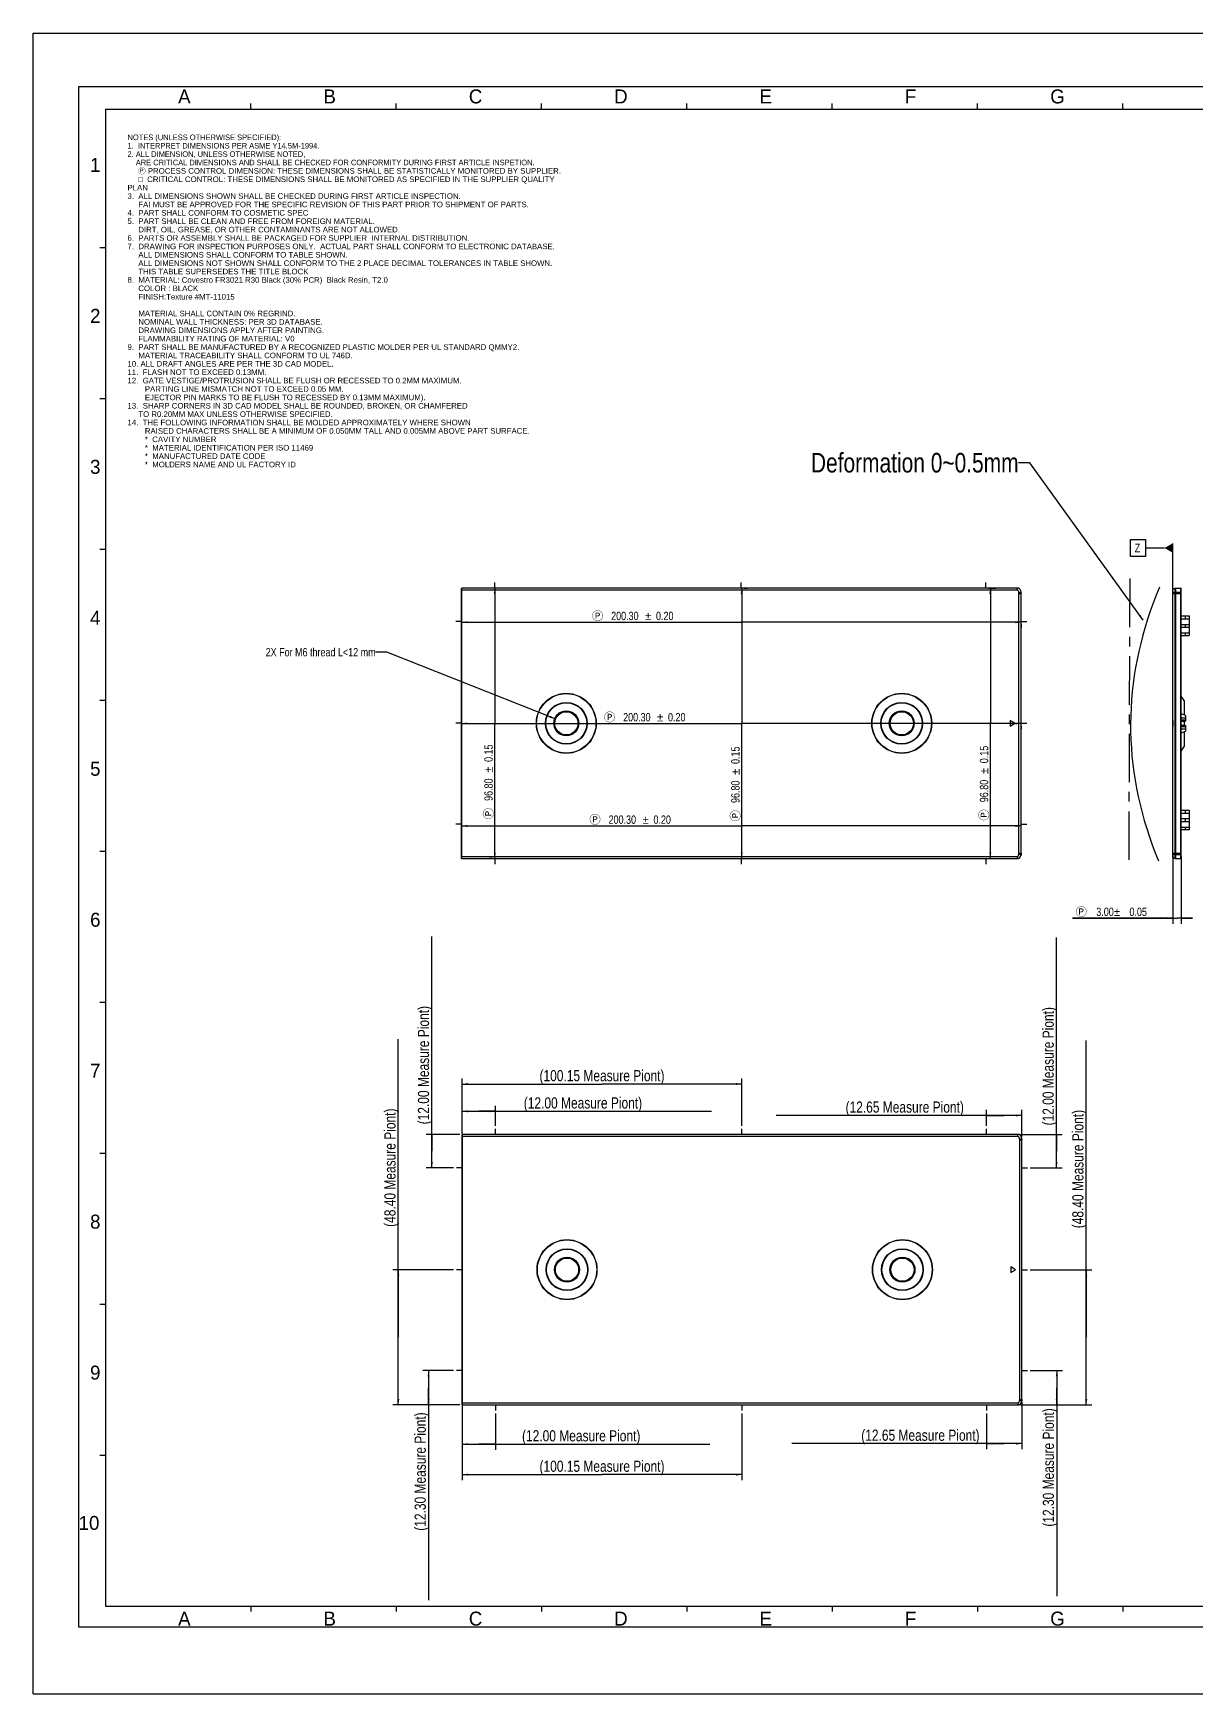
# Model space of a CAD drawing. Header units: millimetres. Extents: x 0 to 841, y 0 to 594.
# Drawn here: x 0 to 416, y 0 to 594 of the extents above; entities that cross this region are included whole.
import ezdxf
from ezdxf.enums import TextEntityAlignment as Align

# ---------------------------------------------------------------- set-up
doc = ezdxf.new("R2010")
doc.units = ezdxf.units.MM
doc.header["$LTSCALE"] = 46.255
doc.linetypes.add('CENTER', pattern=[0.6, 0.375, -0.075, 0.075, -0.075])
doc.layers.get('0').update_dxf_attribs({"linetype": 'CONTINUOUS'})
for name, color, linetype in [('01___PRT_ALL_DTM_PLN', 7, 'CONTINUOUS'), ('03___PRT_ALL_CURVES', 7, 'CONTINUOUS'), ('06___PRT_ALL_SURFS', 7, 'CONTINUOUS'), ('DETAIL', 7, 'CONTINUOUS'), ('FEATURE', 7, 'CONTINUOUS')]:
    doc.layers.add(name, color=color, linetype=linetype)
doc.styles.get("Standard").update_dxf_attribs({"font": 'txt', "width": 0.8})
doc.styles.add('TEXTSTYLE_10', font='ar_wgl__.ttf')
doc.styles.add('TEXTSTYLE_2', font='txt')
doc.styles.add('TEXTSTYLE_3', font='symbol_asme.ttf')
doc.dimstyles.new('DIMSTYLE_1', dxfattribs={"dimtxt": 4, "dimasz": 2.1, "dimexe": 2, "dimexo": 1, "dimgap": 1, "dimtad": 1, "dimzin": 0, "dimdsep": 46, "dimtxsty": 'STANDARD', "dimblk": '_FILLED', "dimblk1": '_FILLED', "dimblk2": '_FILLED', "dimcen": 0.09, "dimazin": 0, "dimtp": 0.01, "dimtm": 0.01, "dimtfac": 1, "dimtofl": 0, "dimtmove": 0, "dimatfit": 3, "dimldrblk": '_FILLED', "dimfxl": 1, "dimtolj": 1, "dimtzin": 0, "dimarcsym": 0})
doc.dimstyles.new('DIMSTYLE_2', dxfattribs={"dimtxt": 3, "dimasz": 2.1, "dimexe": 2, "dimexo": 1, "dimgap": 0.75, "dimtad": 1, "dimzin": 0, "dimdsep": 46, "dimtxsty": 'STANDARD', "dimblk": '_FILLED', "dimblk1": '_FILLED', "dimblk2": '_FILLED', "dimcen": 0.09, "dimazin": 0, "dimtol": 1, "dimtp": 0.15, "dimtm": 0.15, "dimtfac": 1, "dimtofl": 0, "dimtmove": 0, "dimatfit": 3, "dimldrblk": '_FILLED', "dimfxl": 1, "dimtolj": 1, "dimtzin": 0, "dimarcsym": 0})
doc.dimstyles.new('DIMSTYLE_3', dxfattribs={"dimtxt": 3, "dimasz": 2.1, "dimexe": 2, "dimexo": 1, "dimgap": 0.75, "dimtad": 1, "dimzin": 0, "dimdsep": 46, "dimtxsty": 'STANDARD', "dimblk": '_FILLED', "dimblk1": '_FILLED', "dimblk2": '_FILLED', "dimcen": 0.09, "dimazin": 0, "dimtol": 1, "dimtp": 0.2, "dimtm": 0.2, "dimtfac": 1, "dimtofl": 0, "dimtmove": 0, "dimatfit": 3, "dimldrblk": '_FILLED', "dimfxl": 1, "dimtolj": 1, "dimtzin": 0, "dimarcsym": 0})
doc.dimstyles.new('DIMSTYLE_5', dxfattribs={"dimtxt": 3, "dimasz": 2.1, "dimexe": 2, "dimexo": 1, "dimgap": 0.75, "dimtad": 1, "dimzin": 0, "dimdsep": 46, "dimtxsty": 'STANDARD', "dimblk": '_FILLED', "dimblk1": '_FILLED', "dimblk2": '_FILLED', "dimcen": 0.09, "dimazin": 0, "dimtol": 1, "dimtp": 0.05, "dimtm": 0.05, "dimtfac": 1, "dimtofl": 0, "dimtmove": 0, "dimatfit": 3, "dimldrblk": '_FILLED', "dimfxl": 1, "dimtolj": 1, "dimtzin": 0, "dimarcsym": 0})
doc.dimstyles.get("Standard").update_dxf_attribs({"dimtxt": 3, "dimasz": 2.1, "dimexe": 2, "dimexo": 1, "dimtad": 1, "dimzin": 0, "dimdsep": 46, "dimtxsty": 'STANDARD', "dimblk": '_FILLED', "dimblk1": '_FILLED', "dimblk2": '_FILLED', "dimcen": 0.09, "dimazin": 0, "dimtol": 1, "dimtp": 0.01, "dimtm": 0.01, "dimtfac": 1, "dimtofl": 0, "dimtmove": 0, "dimatfit": 3, "dimldrblk": '_FILLED', "dimfxl": 1, "dimtolj": 1, "dimtzin": 0, "dimarcsym": 0})

# ---------------------------------------------------------------- blocks, each defined once
blk = doc.blocks.new('_FILLED')
at = {"color": 0, "linetype": 'BYBLOCK'}
blk.add_solid([(0, 0), (-1, 0.17), (-1, -0.17)], dxfattribs=at)
blk = doc.blocks.new('*D0')
at = {"color": 7, "linetype": 'CONTINUOUS'}
for p, q in [((153.42, 200.31), (153.42, 210.36)), ((153.42, 208.36), (159.42, 208.36)), ((165.42, 208.36), (159.42, 208.36)), ((159.42, 208.36), (242.71, 208.36)), ((165.42, 203.11), (165.42, 210.36))]:
    blk.add_line(p, q, dxfattribs=at)
at = {"color": 7, "linetype": 'CONTINUOUS', "xscale": 2.1, "yscale": 2.1, "zscale": 2.1, "rotation": 180}
blk.add_blockref('_FILLED', (153.42, 208.36), dxfattribs=at)
at = {"color": 7, "linetype": 'CONTINUOUS', "xscale": 2.1, "yscale": 2.1, "zscale": 2.1}
blk.add_blockref('_FILLED', (165.42, 208.36), dxfattribs=at)
at = {"color": 7, "linetype": 'CONTINUOUS', "insert": (175.51, 213.36), "char_height": 4, "width": 67.2, "attachment_point": 1, "line_spacing_factor": 0.9}
blk.add_mtext('(12.00 Measure Piont)', dxfattribs=at)
blk = doc.blocks.new('*D1')
at = {"color": 7, "linetype": 'CONTINUOUS'}
for p, q in [((153.42, 200.31), (153.42, 220.11)), ((253.57, 203.11), (253.57, 220.11)), ((153.42, 218.11), (203.49, 218.11)), ((253.57, 218.11), (203.49, 218.11))]:
    blk.add_line(p, q, dxfattribs=at)
at = {"color": 7, "linetype": 'CONTINUOUS', "xscale": 2.1, "yscale": 2.1, "zscale": 2.1, "rotation": 180}
blk.add_blockref('_FILLED', (153.42, 218.11), dxfattribs=at)
at = {"color": 7, "linetype": 'CONTINUOUS', "xscale": 2.1, "yscale": 2.1, "zscale": 2.1}
blk.add_blockref('_FILLED', (253.57, 218.11), dxfattribs=at)
at = {"color": 7, "linetype": 'CONTINUOUS', "insert": (203.49, 223.11), "char_height": 4, "width": 70.4, "attachment_point": 2, "line_spacing_factor": 0.9}
blk.add_mtext('(100.15 Measure Piont)', dxfattribs=at)
blk = doc.blocks.new('*D2')
at = {"color": 7, "linetype": 'CONTINUOUS'}
for p, q in [((142.62, 194.11), (142.62, 270.9)), ((152.62, 200.11), (140.62, 200.11)), ((142.62, 200.11), (142.62, 194.11)), ((142.62, 188.11), (142.62, 194.11)), ((150.42, 188.11), (140.62, 188.11))]:
    blk.add_line(p, q, dxfattribs=at)
at = {"color": 7, "linetype": 'CONTINUOUS', "xscale": 2.1, "yscale": 2.1, "zscale": 2.1}
for p, rotation in [((142.62, 200.11), 90), ((142.62, 188.11), 270)]:
    blk.add_blockref('_FILLED', p, dxfattribs=dict(at, rotation=rotation))
at = {"color": 7, "linetype": 'CONTINUOUS', "insert": (137.62, 203.7), "char_height": 4, "width": 67.2, "attachment_point": 1, "rotation": 90, "line_spacing_factor": 0.9}
blk.add_mtext('(12.00 Measure Piont)', dxfattribs=at)
blk = doc.blocks.new('*D3')
at = {"color": 7, "linetype": 'CONTINUOUS'}
for p, q in [((150.42, 115.61), (139.45, 115.61)), ((141.45, 115.61), (141.45, 109.46)), ((141.45, 103.31), (141.45, 109.46)), ((141.45, 109.46), (141.45, 33.46)), ((152.62, 103.31), (139.45, 103.31))]:
    blk.add_line(p, q, dxfattribs=at)
at = {"color": 7, "linetype": 'CONTINUOUS', "xscale": 2.1, "yscale": 2.1, "zscale": 2.1}
for p, rotation in [((141.45, 115.61), 90), ((141.45, 103.31), 270)]:
    blk.add_blockref('_FILLED', p, dxfattribs=dict(at, rotation=rotation))
at = {"color": 7, "linetype": 'CONTINUOUS', "insert": (136.45, 100.66), "char_height": 4, "width": 67.2, "attachment_point": 3, "rotation": 90, "line_spacing_factor": 0.9}
blk.add_mtext('(12.30 Measure Piont)', dxfattribs=at)
blk = doc.blocks.new('*D4')
at = {"color": 7, "linetype": 'CONTINUOUS'}
for p, q in [((130.62, 127.51), (130.62, 234.22)), ((150.42, 151.71), (128.62, 151.71)), ((130.62, 151.71), (130.62, 127.51)), ((130.62, 103.31), (130.62, 127.51)), ((152.62, 103.31), (128.62, 103.31))]:
    blk.add_line(p, q, dxfattribs=at)
at = {"color": 7, "linetype": 'CONTINUOUS', "xscale": 2.1, "yscale": 2.1, "zscale": 2.1}
for p, rotation in [((130.62, 151.71), 90), ((130.62, 103.31), 270)]:
    blk.add_blockref('_FILLED', p, dxfattribs=dict(at, rotation=rotation))
at = {"color": 7, "linetype": 'CONTINUOUS', "insert": (125.62, 167.02), "char_height": 4, "width": 67.2, "attachment_point": 1, "rotation": 90, "line_spacing_factor": 0.9}
blk.add_mtext('(48.40 Measure Piont)', dxfattribs=at)
blk = doc.blocks.new('*D5')
at = {"color": 7, "linetype": 'CONTINUOUS'}
for p, q in [((153.42, 103.11), (153.42, 87.29)), ((165.42, 100.31), (165.42, 87.29)), ((153.42, 89.29), (159.42, 89.29)), ((165.42, 89.29), (159.42, 89.29)), ((159.42, 89.29), (242.08, 89.29))]:
    blk.add_line(p, q, dxfattribs=at)
at = {"color": 7, "linetype": 'CONTINUOUS', "xscale": 2.1, "yscale": 2.1, "zscale": 2.1, "rotation": 180}
blk.add_blockref('_FILLED', (153.42, 89.29), dxfattribs=at)
at = {"color": 7, "linetype": 'CONTINUOUS', "xscale": 2.1, "yscale": 2.1, "zscale": 2.1}
blk.add_blockref('_FILLED', (165.42, 89.29), dxfattribs=at)
at = {"color": 7, "linetype": 'CONTINUOUS', "insert": (174.88, 94.29), "char_height": 4, "width": 67.2, "attachment_point": 1, "line_spacing_factor": 0.9}
blk.add_mtext('(12.00 Measure Piont)', dxfattribs=at)
blk = doc.blocks.new('*D6')
at = {"color": 7, "linetype": 'CONTINUOUS'}
for p, q in [((153.42, 103.11), (153.42, 76.4)), ((253.57, 100.31), (253.57, 76.4)), ((153.42, 78.4), (203.49, 78.4)), ((253.57, 78.4), (203.49, 78.4))]:
    blk.add_line(p, q, dxfattribs=at)
at = {"color": 7, "linetype": 'CONTINUOUS', "xscale": 2.1, "yscale": 2.1, "zscale": 2.1, "rotation": 180}
blk.add_blockref('_FILLED', (153.42, 78.4), dxfattribs=at)
at = {"color": 7, "linetype": 'CONTINUOUS', "xscale": 2.1, "yscale": 2.1, "zscale": 2.1}
blk.add_blockref('_FILLED', (253.57, 78.4), dxfattribs=at)
at = {"color": 7, "linetype": 'CONTINUOUS', "insert": (203.49, 83.4), "char_height": 4, "width": 70.4, "attachment_point": 2, "line_spacing_factor": 0.9}
blk.add_mtext('(100.15 Measure Piont)', dxfattribs=at)
blk = doc.blocks.new('*D7')
at = {"color": 7, "linetype": 'CONTINUOUS'}
for p, q in [((353.72, 104.21), (353.72, 87.49)), ((341.07, 100.31), (341.07, 87.49)), ((347.39, 89.49), (271.37, 89.49)), ((341.07, 89.49), (347.39, 89.49)), ((353.72, 89.49), (347.39, 89.49))]:
    blk.add_line(p, q, dxfattribs=at)
at = {"color": 7, "linetype": 'CONTINUOUS', "xscale": 2.1, "yscale": 2.1, "zscale": 2.1, "rotation": 180}
blk.add_blockref('_FILLED', (341.07, 89.49), dxfattribs=at)
at = {"color": 7, "linetype": 'CONTINUOUS', "xscale": 2.1, "yscale": 2.1, "zscale": 2.1}
blk.add_blockref('_FILLED', (353.72, 89.49), dxfattribs=at)
at = {"color": 7, "linetype": 'CONTINUOUS', "insert": (338.57, 94.49), "char_height": 4, "width": 67.2, "attachment_point": 3, "line_spacing_factor": 0.9}
blk.add_mtext('(12.65 Measure Piont)', dxfattribs=at)
blk = doc.blocks.new('*D8')
at = {"color": 7, "linetype": 'CONTINUOUS'}
for p, q in [((356.72, 115.61), (368.18, 115.61)), ((366.18, 115.61), (366.18, 109.46)), ((366.18, 103.31), (366.18, 109.46)), ((366.18, 109.46), (366.18, 34.93)), ((353.22, 103.31), (368.18, 103.31))]:
    blk.add_line(p, q, dxfattribs=at)
at = {"color": 7, "linetype": 'CONTINUOUS', "xscale": 2.1, "yscale": 2.1, "zscale": 2.1}
for p, rotation in [((366.18, 115.61), 90), ((366.18, 103.31), 270)]:
    blk.add_blockref('_FILLED', p, dxfattribs=dict(at, rotation=rotation))
at = {"color": 7, "linetype": 'CONTINUOUS', "insert": (361.18, 102.13), "char_height": 4, "width": 67.2, "attachment_point": 3, "rotation": 90, "line_spacing_factor": 0.9}
blk.add_mtext('(12.30 Measure Piont)', dxfattribs=at)
blk = doc.blocks.new('*D9')
at = {"color": 7, "linetype": 'CONTINUOUS'}
for p, q in [((376.73, 127.51), (376.73, 233.72)), ((356.72, 151.71), (378.73, 151.71)), ((376.73, 151.71), (376.73, 127.51)), ((376.73, 103.31), (376.73, 127.51)), ((353.22, 103.31), (378.73, 103.31))]:
    blk.add_line(p, q, dxfattribs=at)
at = {"color": 7, "linetype": 'CONTINUOUS', "xscale": 2.1, "yscale": 2.1, "zscale": 2.1}
for p, rotation in [((376.73, 151.71), 90), ((376.73, 103.31), 270)]:
    blk.add_blockref('_FILLED', p, dxfattribs=dict(at, rotation=rotation))
at = {"color": 7, "linetype": 'CONTINUOUS', "insert": (371.73, 166.52), "char_height": 4, "width": 67.2, "attachment_point": 1, "rotation": 90, "line_spacing_factor": 0.9}
blk.add_mtext('(48.40 Measure Piont)', dxfattribs=at)
blk = doc.blocks.new('*D10')
at = {"color": 7, "linetype": 'CONTINUOUS'}
for p, q in [((366.1, 194.11), (366.1, 270.51)), ((353.22, 200.11), (368.1, 200.11)), ((366.1, 200.11), (366.1, 194.11)), ((366.1, 188.11), (366.1, 194.11)), ((356.72, 188.11), (368.1, 188.11))]:
    blk.add_line(p, q, dxfattribs=at)
at = {"color": 7, "linetype": 'CONTINUOUS', "xscale": 2.1, "yscale": 2.1, "zscale": 2.1}
for p, rotation in [((366.1, 200.11), 90), ((366.1, 188.11), 270)]:
    blk.add_blockref('_FILLED', p, dxfattribs=dict(at, rotation=rotation))
at = {"color": 7, "linetype": 'CONTINUOUS', "insert": (361.1, 203.31), "char_height": 4, "width": 67.2, "attachment_point": 1, "rotation": 90, "line_spacing_factor": 0.9}
blk.add_mtext('(12.00 Measure Piont)', dxfattribs=at)
blk = doc.blocks.new('*D11')
at = {"color": 7, "linetype": 'CONTINUOUS'}
for p, q in [((341.07, 203.11), (341.07, 208.87)), ((353.72, 199.21), (353.72, 208.87)), ((347.39, 206.87), (265.76, 206.87)), ((341.07, 206.87), (347.39, 206.87)), ((353.72, 206.87), (347.39, 206.87))]:
    blk.add_line(p, q, dxfattribs=at)
at = {"color": 7, "linetype": 'CONTINUOUS', "xscale": 2.1, "yscale": 2.1, "zscale": 2.1, "rotation": 180}
blk.add_blockref('_FILLED', (341.07, 206.87), dxfattribs=at)
at = {"color": 7, "linetype": 'CONTINUOUS', "xscale": 2.1, "yscale": 2.1, "zscale": 2.1}
blk.add_blockref('_FILLED', (353.72, 206.87), dxfattribs=at)
at = {"color": 7, "linetype": 'CONTINUOUS', "insert": (332.96, 211.87), "char_height": 4, "width": 67.2, "attachment_point": 3, "line_spacing_factor": 0.9}
blk.add_mtext('(12.65 Measure Piont)', dxfattribs=at)
blk = doc.blocks.new('*D12')
at = {"color": 7, "linetype": 'CONTINUOUS'}
for p, q in [((164.17, 395.54), (163.14, 395.54)), ((165.14, 395.54), (165.14, 347.14)), ((165.14, 298.74), (165.14, 347.14)), ((164.17, 298.74), (163.14, 298.74))]:
    blk.add_line(p, q, dxfattribs=at)
at = {"color": 7, "linetype": 'CONTINUOUS', "xscale": 2.1, "yscale": 2.1, "zscale": 2.1}
for p, rotation in [((165.14, 395.54), 90), ((165.14, 298.74), 270)]:
    blk.add_blockref('_FILLED', p, dxfattribs=dict(at, rotation=rotation))
at = {"color": 7, "linetype": 'CONTINUOUS', "width": 0.8}
for s, p in [('0.15', (164.39, 336.46)), ('96.80', (164.39, 323.4))]:
    blk.add_text(s, height=3, rotation=90, dxfattribs=at).set_placement(p, align=Align.CENTER)
at = {"color": 7, "linetype": 'CONTINUOUS', "style": 'TEXTSTYLE_3'}
for s, p in [('±', (164.39, 330.53)), ('Ⓟ', (164.39, 314.83))]:
    blk.add_text(s, height=3, rotation=90, dxfattribs=at).set_placement(p, align=Align.CENTER)
blk = doc.blocks.new('*D13')
at = {"color": 7, "linetype": 'CONTINUOUS'}
for p, q in [((253.46, 395.54), (253.46, 347.14)), ((254.32, 395.54), (255.46, 395.54)), ((253.46, 298.74), (253.46, 347.14)), ((254.32, 298.74), (255.46, 298.74))]:
    blk.add_line(p, q, dxfattribs=at)
at = {"color": 7, "linetype": 'CONTINUOUS', "xscale": 2.1, "yscale": 2.1, "zscale": 2.1}
for p, rotation in [((253.46, 395.54), 90), ((253.46, 298.74), 270)]:
    blk.add_blockref('_FILLED', p, dxfattribs=dict(at, rotation=rotation))
at = {"color": 7, "linetype": 'CONTINUOUS', "width": 0.8}
for s, p in [('0.15', (252.71, 335.72)), ('96.80', (252.71, 322.65))]:
    blk.add_text(s, height=3, rotation=90, dxfattribs=at).set_placement(p, align=Align.CENTER)
at = {"color": 7, "linetype": 'CONTINUOUS', "style": 'TEXTSTYLE_3'}
for s, p in [('±', (252.71, 329.78)), ('Ⓟ', (252.71, 314.09))]:
    blk.add_text(s, height=3, rotation=90, dxfattribs=at).set_placement(p, align=Align.CENTER)
blk = doc.blocks.new('*D14')
at = {"color": 7, "linetype": 'CONTINUOUS'}
for p, q in [((341.82, 395.54), (344.42, 395.54)), ((342.42, 395.54), (342.42, 347.14)), ((342.42, 298.74), (342.42, 347.14)), ((341.82, 298.74), (344.42, 298.74))]:
    blk.add_line(p, q, dxfattribs=at)
at = {"color": 7, "linetype": 'CONTINUOUS', "xscale": 2.1, "yscale": 2.1, "zscale": 2.1}
for p, rotation in [((342.42, 395.54), 90), ((342.42, 298.74), 270)]:
    blk.add_blockref('_FILLED', p, dxfattribs=dict(at, rotation=rotation))
at = {"color": 7, "linetype": 'CONTINUOUS', "width": 0.8}
for s, p in [('0.15', (341.67, 335.99)), ('96.80', (341.67, 322.93))]:
    blk.add_text(s, height=3, rotation=90, dxfattribs=at).set_placement(p, align=Align.CENTER)
at = {"color": 7, "linetype": 'CONTINUOUS', "style": 'TEXTSTYLE_3'}
for s, p in [('±', (341.67, 330.06)), ('Ⓟ', (341.67, 314.36))]:
    blk.add_text(s, height=3, rotation=90, dxfattribs=at).set_placement(p, align=Align.CENTER)
blk = doc.blocks.new('*D15')
at = {"color": 7, "linetype": 'CONTINUOUS'}
for p, q in [((153.17, 383.31), (253.32, 383.31)), ((153.17, 382.54), (153.17, 381.31)), ((353.47, 383.31), (253.32, 383.31)), ((353.47, 382.54), (353.47, 381.31))]:
    blk.add_line(p, q, dxfattribs=at)
at = {"color": 7, "linetype": 'CONTINUOUS', "xscale": 2.1, "yscale": 2.1, "zscale": 2.1, "rotation": 180}
blk.add_blockref('_FILLED', (153.17, 383.31), dxfattribs=at)
at = {"color": 7, "linetype": 'CONTINUOUS', "xscale": 2.1, "yscale": 2.1, "zscale": 2.1}
blk.add_blockref('_FILLED', (353.47, 383.31), dxfattribs=at)
at = {"color": 7, "linetype": 'CONTINUOUS', "style": 'TEXTSTYLE_3'}
for s, p in [('Ⓟ', (201.9, 384.06)), ('±', (220, 384.06))]:
    blk.add_text(s, height=3, dxfattribs=at).set_placement(p, align=Align.CENTER)
at = {"color": 7, "linetype": 'CONTINUOUS', "width": 0.8}
for s, p in [('200.30', (211.67, 384.06)), ('0.20', (225.93, 384.06))]:
    blk.add_text(s, height=3, dxfattribs=at).set_placement(p, align=Align.CENTER)
blk = doc.blocks.new('*D16')
at = {"color": 7, "linetype": 'CONTINUOUS'}
for p, q in [((153.17, 347.08), (253.32, 347.08)), ((153.17, 346.14), (153.17, 345.08)), ((353.47, 347.08), (253.32, 347.08)), ((353.47, 346.14), (353.47, 345.08))]:
    blk.add_line(p, q, dxfattribs=at)
at = {"color": 7, "linetype": 'CONTINUOUS', "xscale": 2.1, "yscale": 2.1, "zscale": 2.1, "rotation": 180}
blk.add_blockref('_FILLED', (153.17, 347.08), dxfattribs=at)
at = {"color": 7, "linetype": 'CONTINUOUS', "xscale": 2.1, "yscale": 2.1, "zscale": 2.1}
blk.add_blockref('_FILLED', (353.47, 347.08), dxfattribs=at)
at = {"color": 7, "linetype": 'CONTINUOUS', "style": 'TEXTSTYLE_3'}
for s, p in [('Ⓟ', (206.2, 347.83)), ('±', (224.29, 347.83))]:
    blk.add_text(s, height=3, dxfattribs=at).set_placement(p, align=Align.CENTER)
at = {"color": 7, "linetype": 'CONTINUOUS', "width": 0.8}
for s, p in [('200.30', (215.96, 347.83)), ('0.20', (230.23, 347.83))]:
    blk.add_text(s, height=3, dxfattribs=at).set_placement(p, align=Align.CENTER)
blk = doc.blocks.new('*D17')
at = {"color": 7, "linetype": 'CONTINUOUS'}
for p, q in [((153.17, 310.44), (253.32, 310.44)), ((153.17, 310.04), (153.17, 308.44)), ((353.47, 310.44), (253.32, 310.44))]:
    blk.add_line(p, q, dxfattribs=at)
at = {"color": 7, "linetype": 'CONTINUOUS', "xscale": 2.1, "yscale": 2.1, "zscale": 2.1, "rotation": 180}
blk.add_blockref('_FILLED', (153.17, 310.44), dxfattribs=at)
at = {"color": 7, "linetype": 'CONTINUOUS', "xscale": 2.1, "yscale": 2.1, "zscale": 2.1}
blk.add_blockref('_FILLED', (353.47, 310.44), dxfattribs=at)
at = {"color": 7, "linetype": 'CONTINUOUS', "style": 'TEXTSTYLE_3'}
for s, p in [('Ⓟ', (200.99, 311.19)), ('±', (219.09, 311.19))]:
    blk.add_text(s, height=3, dxfattribs=at).set_placement(p, align=Align.CENTER)
at = {"color": 7, "linetype": 'CONTINUOUS', "width": 0.8}
for s, p in [('200.30', (210.76, 311.19)), ('0.20', (225.02, 311.19))]:
    blk.add_text(s, height=3, dxfattribs=at).set_placement(p, align=Align.CENTER)
blk = doc.blocks.new('*D34')
at = {"color": 7, "linetype": 'CONTINUOUS'}
for p, q in [((407.73, 299.64), (407.73, 275.46)), ((410.73, 299.64), (410.73, 275.46)), ((407.73, 277.46), (371.83, 277.46)), ((371.83, 277.46), (409.23, 277.46)), ((414.73, 277.46), (409.23, 277.46)), ((410.73, 277.46), (414.73, 277.46))]:
    blk.add_line(p, q, dxfattribs=at)
at = {"color": 7, "linetype": 'CONTINUOUS', "xscale": 2.1, "yscale": 2.1, "zscale": 2.1}
blk.add_blockref('_FILLED', (407.73, 277.46), dxfattribs=at)
at = {"color": 7, "linetype": 'CONTINUOUS', "xscale": 2.1, "yscale": 2.1, "zscale": 2.1, "rotation": 180}
blk.add_blockref('_FILLED', (410.73, 277.46), dxfattribs=at)
at = {"color": 7, "linetype": 'CONTINUOUS', "style": 'TEXTSTYLE_3'}
for s, p in [('Ⓟ', (376.97, 278.21)), ('±', (388.83, 278.21))]:
    blk.add_text(s, height=3, dxfattribs=at).set_placement(p, align=Align.RIGHT)
at = {"color": 7, "linetype": 'CONTINUOUS', "width": 0.8}
for s, p in [('3.00', (386.57, 278.21)), ('0.05', (398.43, 278.21))]:
    blk.add_text(s, height=3, dxfattribs=at).set_placement(p, align=Align.RIGHT)

msp = doc.modelspace()

# ---------------------------------------------------------------- linework, layer by layer
at = {"color": 7, "linetype": 'CONTINUOUS'}
for p, q in [((0, 0), (0, 594)), ((0, 594), (841, 594)), ((16.342, 23.885), (16.342, 574.885)), ((16.342, 574.885), (819.342, 574.885)), ((25.842, 566.885), (25.842, 31.385)), ((25.842, 566.885), (809.342, 566.885)), ((77.842, 566.885), (77.842, 568.885)), ((129.842, 566.885), (129.842, 568.885)), ((181.842, 566.885), (181.842, 568.885)), ((233.842, 566.885), (233.842, 568.885)), ((285.842, 566.885), (285.842, 568.885)), ((337.842, 566.885), (337.842, 568.885)), ((389.842, 566.885), (389.842, 568.885)), ((23.842, 517.385), (25.842, 517.385)), ((23.842, 463.385), (25.842, 463.385)), ((23.842, 409.385), (25.842, 409.385)), ((23.842, 355.385), (25.842, 355.385)), ((186.752, 348.712), (186.463, 347.2)), ((23.842, 301.385), (25.842, 301.385)), ((23.842, 247.385), (25.842, 247.385)), ((23.842, 193.385), (25.842, 193.385)), ((23.842, 139.385), (25.842, 139.385)), ((23.842, 85.385), (25.842, 85.385)), ((25.842, 31.385), (809.342, 31.385)), ((77.842, 31.385), (77.842, 29.385)), ((129.842, 31.385), (129.842, 29.385)), ((181.842, 31.385), (181.842, 29.385)), ((233.842, 31.385), (233.842, 29.385)), ((285.842, 31.385), (285.842, 29.385)), ((337.842, 31.385), (337.842, 29.385)), ((389.842, 31.385), (389.842, 29.385)), ((819.342, 23.885), (16.342, 23.885)), ((0, 0), (841, 0))]:
    msp.add_line(p, q, dxfattribs=at)
at = {"layer": '01___PRT_ALL_DTM_PLN', "color": 7, "linetype": 'CONTINUOUS'}
for p, q in [((392.575, 406.849), (392.575, 412.849)), ((392.575, 412.849), (397.975, 412.849)), ((397.975, 412.849), (397.975, 406.849)), ((407.734, 299.109), (407.734, 411.435)), ((397.975, 406.849), (392.575, 406.849)), ((404.734, 409.849), (397.975, 409.849))]:
    msp.add_line(p, q, dxfattribs=at)
msp.add_solid([(407.734, 411.581), (407.734, 408.117), (404.734, 409.849)], dxfattribs=at)
at = {"layer": '03___PRT_ALL_CURVES', "color": 7, "linetype": 'CONTINUOUS'}
for p, q in [((165.174, 395.539), (165.174, 397.539)), ((253.321, 395.539), (253.321, 397.539)), ((340.821, 395.539), (340.821, 397.539)), ((407.734, 395.539), (407.734, 397.539)), ((153.171, 383.539), (151.171, 383.539)), ((353.471, 383.539), (355.471, 383.539)), ((153.171, 347.139), (151.171, 347.139)), ((353.471, 347.139), (355.471, 347.139)), ((153.171, 311.039), (151.171, 311.039)), ((353.471, 311.039), (355.471, 311.039)), ((165.174, 298.739), (165.174, 296.739)), ((253.321, 298.739), (253.321, 296.739)), ((340.821, 298.739), (340.821, 296.739)), ((407.734, 298.739), (407.734, 296.739)), ((165.422, 200.111), (165.422, 202.111)), ((253.569, 200.111), (253.569, 202.111)), ((341.069, 200.111), (341.069, 202.111)), ((153.419, 188.111), (151.419, 188.111)), ((353.719, 188.111), (355.719, 188.111)), ((153.419, 151.711), (151.419, 151.711)), ((353.719, 151.711), (355.719, 151.711)), ((153.419, 115.611), (151.419, 115.611)), ((353.719, 115.611), (355.719, 115.611)), ((165.422, 103.311), (165.422, 101.311)), ((253.569, 103.311), (253.569, 101.311)), ((341.069, 103.311), (341.069, 101.311))]:
    msp.add_line(p, q, dxfattribs=at)
at = {"layer": '06___PRT_ALL_SURFS', "color": 7, "linetype": 'CONTINUOUS'}
for p, q in [((351.196, 347.139), (349.459, 348.139)), ((349.459, 348.139), (349.459, 346.139)), ((349.459, 346.139), (351.196, 347.139)), ((407.734, 348.139), (407.734, 346.139)), ((351.444, 151.711), (349.707, 152.711)), ((349.707, 152.711), (349.707, 150.711)), ((349.707, 150.711), (351.444, 151.711))]:
    msp.add_line(p, q, dxfattribs=at)
at = {"layer": 'DETAIL', "color": 7, "linetype": 'CENTER'}
msp.add_line((392.296, 398.91), (391.92, 296.566), dxfattribs=at)
at = {"layer": 'DETAIL', "color": 7, "linetype": 'CONTINUOUS'}
msp.add_lwpolyline([(402.959, 395.858), (401.787, 392.986), (400.686, 390.113), (399.654, 387.24), (398.693, 384.367), (397.802, 381.494), (396.981, 378.62), (396.23, 375.746), (395.55, 372.872), (394.939, 369.997), (394.399, 367.122), (393.929, 364.246), (393.53, 361.37), (393.2, 358.494), (392.941, 355.618), (392.752, 352.741), (392.633, 349.864), (392.584, 346.986), (392.606, 344.102), (392.698, 341.217), (392.861, 338.332), (393.094, 335.446), (393.398, 332.56), (393.772, 329.674), (394.217, 326.787), (394.732, 323.9), (395.318, 321.013), (395.975, 318.126), (396.702, 315.238), (397.499, 312.349), (398.367, 309.461), (399.306, 306.572), (400.315, 303.682), (401.394, 300.793), (402.544, 297.903)], dxfattribs=at)
at = {"layer": 'FEATURE', "color": 7, "linetype": 'CONTINUOUS'}
for p, q in [((153.214, 395.441), (153.171, 395.32)), ((153.171, 298.939), (153.171, 395.339)), ((351.971, 394.739), (153.171, 394.739)), ((153.214, 395.441), (153.286, 395.512)), ((153.286, 395.511), (153.371, 395.539)), ((153.371, 298.739), (153.371, 395.539)), ((351.971, 395.539), (153.371, 395.539)), ((351.971, 395.519), (153.371, 395.519)), ((351.971, 394.739), (351.971, 395.519)), ((352.661, 393.927), (353.453, 394.039)), ((352.671, 393.639), (353.451, 393.639)), ((352.671, 300.639), (352.671, 393.639)), ((353.451, 300.64), (353.451, 393.639)), ((353.471, 300.639), (353.471, 393.639)), ((407.734, 299.539), (407.734, 394.739)), ((407.734, 393.639), (408.534, 393.639)), ((408.731, 394.038), (410.534, 394.039)), ((408.834, 298.739), (408.834, 395.539)), ((408.834, 395.539), (410.534, 395.539)), ((408.834, 393.639), (410.734, 393.639)), ((410.534, 298.739), (410.534, 395.539)), ((410.619, 395.512), (410.534, 395.539)), ((410.691, 395.442), (410.619, 395.511)), ((410.734, 395.339), (410.691, 395.441)), ((410.734, 298.939), (410.734, 395.339)), ((410.734, 385.539), (413.584, 385.539)), ((410.734, 384.539), (413.584, 384.539)), ((410.734, 382.539), (413.584, 382.539)), ((410.734, 381.539), (413.584, 381.539)), ((412.084, 385.539), (412.084, 384.539)), ((412.084, 382.539), (412.084, 381.539)), ((413.584, 385.539), (413.584, 378.539)), ((410.734, 379.539), (413.584, 379.539)), ((410.734, 378.539), (413.584, 378.539)), ((412.084, 379.539), (412.084, 378.539)), ((411.734, 355.339), (410.734, 356.839)), ((412.234, 349.939), (410.734, 350.539)), ((411.734, 355.338), (411.734, 350.139)), ((153.171, 347.139), (153.371, 347.139)), ((410.534, 347.139), (410.734, 347.139)), ((410.734, 349.127), (412.234, 349.127)), ((410.734, 348.427), (412.234, 348.427)), ((410.734, 347.939), (412.234, 347.939)), ((412.234, 346.339), (410.734, 346.339)), ((412.234, 345.85), (410.734, 345.85)), ((410.734, 345.15), (412.234, 345.15)), ((411.734, 347.939), (411.734, 346.339)), ((412.234, 349.939), (412.234, 347.939)), ((412.234, 346.339), (412.234, 344.339)), ((410.734, 343.739), (412.234, 344.339)), ((411.734, 338.939), (410.734, 337.439)), ((411.734, 344.139), (411.734, 338.939)), ((410.734, 316.039), (413.584, 316.039)), ((410.734, 315.039), (413.584, 315.039)), ((412.084, 316.039), (412.084, 315.039)), ((413.584, 316.039), (413.584, 309.039)), ((410.734, 313.039), (413.584, 313.039)), ((410.734, 312.039), (413.584, 312.039)), ((410.734, 310.039), (413.584, 310.039)), ((413.584, 309.039), (410.734, 309.039)), ((412.084, 313.039), (412.084, 312.039)), ((412.084, 310.039), (412.084, 309.039)), ((153.171, 299.539), (351.971, 299.539)), ((153.214, 298.836), (153.171, 298.957)), ((153.214, 298.836), (153.286, 298.766)), ((153.371, 298.739), (153.286, 298.766)), ((153.371, 298.759), (351.971, 298.759)), ((153.371, 298.739), (351.971, 298.739)), ((351.97, 298.74), (351.971, 298.739)), ((351.971, 299.539), (351.971, 298.759)), ((352.444, 298.801), (351.971, 298.739)), ((352.444, 298.801), (352.829, 298.986)), ((352.661, 300.35), (353.453, 300.238)), ((352.671, 300.639), (353.451, 300.64)), ((353.126, 299.295), (352.83, 298.987)), ((353.126, 299.295), (353.335, 299.724)), ((353.453, 300.239), (353.335, 299.725)), ((353.465, 300.366), (353.453, 300.239)), ((353.465, 300.364), (353.47, 300.498)), ((353.471, 300.639), (353.47, 300.5)), ((407.734, 300.639), (408.534, 300.64)), ((408.834, 300.639), (410.734, 300.639)), ((408.834, 298.739), (410.534, 298.739)), ((153.462, 200.013), (153.419, 199.892)), ((153.419, 103.511), (153.419, 199.911)), ((352.219, 199.311), (153.419, 199.311)), ((153.463, 200.013), (153.534, 200.084)), ((153.534, 200.083), (153.619, 200.111)), ((153.619, 103.311), (153.619, 200.111)), ((352.219, 200.111), (153.619, 200.111)), ((352.22, 200.091), (153.619, 200.091)), ((352.219, 199.311), (352.22, 200.091)), ((352.909, 198.499), (353.701, 198.611)), ((352.919, 198.211), (353.699, 198.211)), ((352.919, 105.211), (352.919, 198.211)), ((353.699, 105.212), (353.699, 198.211)), ((353.719, 105.211), (353.719, 198.211)), ((153.419, 151.711), (153.619, 151.711)), ((153.419, 104.111), (352.219, 104.111)), ((153.462, 103.408), (153.419, 103.529)), ((153.462, 103.408), (153.534, 103.338)), ((153.619, 103.311), (153.534, 103.338)), ((153.619, 103.331), (352.219, 103.331)), ((153.619, 103.311), (352.219, 103.311)), ((352.218, 103.312), (352.219, 103.311)), ((352.219, 104.111), (352.219, 103.331)), ((352.692, 103.373), (352.219, 103.311)), ((352.692, 103.373), (353.077, 103.558)), ((352.909, 104.922), (353.701, 104.81)), ((352.919, 105.211), (353.699, 105.212)), ((353.374, 103.867), (353.078, 103.559)), ((353.374, 103.867), (353.584, 104.296)), ((353.701, 104.811), (353.584, 104.297)), ((353.713, 104.938), (353.701, 104.811)), ((353.713, 104.936), (353.718, 105.07)), ((353.719, 105.211), (353.718, 105.072))]:
    msp.add_line(p, q, dxfattribs=at)
for points in [[(153.371, 395.519), (153.285, 395.491), (153.213, 395.421)], [(351.971, 395.519), (351.971, 395.529), (351.971, 395.535), (351.971, 395.539)], [(353.453, 394.039), (353.334, 394.556), (353.123, 394.986), (352.826, 395.293), (352.443, 395.477), (351.971, 395.539)], [(353.433, 394.036), (353.362, 394.396), (353.248, 394.721), (353.067, 395.031), (352.753, 395.318), (352.363, 395.477), (351.971, 395.519)], [(352.661, 393.927), (352.609, 394.192), (352.527, 394.424), (352.403, 394.606), (352.213, 394.71), (351.971, 394.739)], [(352.671, 393.639), (352.67, 393.741), (352.668, 393.837), (352.661, 393.927)], [(353.451, 393.639), (353.45, 393.756), (353.446, 393.889), (353.433, 394.036)], [(353.451, 393.639), (353.462, 393.644), (353.469, 393.644), (353.471, 393.639)], [(353.471, 393.639), (353.47, 393.781), (353.465, 393.915), (353.453, 394.039)], [(407.734, 394.739), (407.788, 395.047), (407.932, 395.265), (408.174, 395.423), (408.534, 395.519)], [(407.734, 393.927), (407.786, 393.97), (407.93, 394.001), (408.173, 394.023), (408.534, 394.036)], [(408.534, 395.519), (408.631, 395.529), (408.731, 395.535), (408.834, 395.539)], [(408.534, 298.759), (408.534, 395.477), (408.534, 395.519)], [(408.534, 394.036), (408.631, 394.037), (408.731, 394.038)], [(408.534, 393.639), (408.631, 393.644), (408.731, 393.644), (408.834, 393.639)], [(410.734, 394.011), (410.692, 394.025), (410.619, 394.035), (410.534, 394.039)], [(153.371, 298.759), (153.285, 298.786), (153.213, 298.857)], [(351.971, 298.759), (351.97, 298.75), (351.97, 298.744)], [(351.971, 299.539), (352.215, 299.567), (352.405, 299.673), (352.527, 299.856), (352.609, 300.086), (352.661, 300.35)], [(351.971, 298.759), (352.26, 298.78), (352.618, 298.886), (352.98, 299.145), (353.195, 299.447), (353.311, 299.714), (353.383, 299.967), (353.433, 300.241)], [(352.661, 300.35), (352.668, 300.441), (352.67, 300.536), (352.671, 300.639)], [(353.433, 300.241), (353.446, 300.388), (353.45, 300.52), (353.451, 300.64)], [(353.451, 300.64), (353.461, 300.633), (353.468, 300.633), (353.471, 300.64)], [(407.734, 300.35), (407.786, 300.307), (407.93, 300.276), (408.173, 300.254), (408.534, 300.241)], [(407.734, 299.539), (407.786, 299.23), (407.93, 299.01), (408.173, 298.853), (408.534, 298.759)], [(408.534, 300.64), (408.631, 300.633), (408.731, 300.633), (408.834, 300.64)], [(408.534, 300.241), (408.631, 300.24), (408.731, 300.239), (410.534, 300.239)], [(408.534, 298.759), (408.607, 298.75), (408.681, 298.744), (408.757, 298.74), (408.834, 298.739)], [(410.734, 300.266), (410.692, 300.252), (410.619, 300.242), (410.534, 300.239)], [(410.734, 298.939), (410.692, 298.836), (410.62, 298.766), (410.534, 298.739)], [(153.619, 200.091), (153.534, 200.063), (153.461, 199.992)], [(352.22, 200.091), (352.219, 200.101), (352.219, 200.107), (352.22, 200.111)], [(353.701, 198.611), (353.582, 199.128), (353.371, 199.558), (353.074, 199.865), (352.691, 200.049), (352.219, 200.111)], [(352.909, 198.499), (352.857, 198.764), (352.775, 198.996), (352.651, 199.178), (352.462, 199.282), (352.219, 199.311)], [(353.681, 198.608), (353.61, 198.968), (353.497, 199.293), (353.315, 199.603), (353.001, 199.89), (352.611, 200.049), (352.22, 200.091)], [(352.919, 198.211), (352.918, 198.313), (352.916, 198.409), (352.909, 198.499)], [(353.699, 198.211), (353.698, 198.328), (353.694, 198.461), (353.681, 198.608)], [(353.699, 198.211), (353.71, 198.216), (353.717, 198.216), (353.719, 198.211)], [(353.719, 198.211), (353.718, 198.353), (353.713, 198.487), (353.701, 198.611)], [(153.619, 103.331), (153.534, 103.358), (153.461, 103.429)], [(352.219, 103.331), (352.218, 103.322), (352.218, 103.315)], [(352.219, 104.111), (352.463, 104.139), (352.653, 104.245), (352.776, 104.427), (352.857, 104.658), (352.909, 104.922)], [(352.219, 103.331), (352.508, 103.352), (352.866, 103.458), (353.228, 103.717), (353.443, 104.019), (353.559, 104.286), (353.631, 104.539), (353.681, 104.813)], [(352.909, 104.922), (352.916, 105.012), (352.918, 105.108), (352.919, 105.211)], [(353.681, 104.813), (353.694, 104.96), (353.698, 105.092), (353.699, 105.212)], [(353.699, 105.212), (353.71, 105.205), (353.716, 105.205), (353.719, 105.212)]]:
    msp.add_lwpolyline(points, dxfattribs=at)
for centre, radius in [((190.721, 347.139), 10.714), ((190.721, 347.139), 10.614), ((310.721, 347.139), 10.714), ((310.721, 347.139), 10.614), ((190.721, 347.139), 7.477), ((190.721, 347.139), 7.378), ((190.721, 347.139), 7.338), ((190.721, 347.139), 4.469), ((190.721, 347.139), 4.27), ((190.721, 347.139), 4.15), ((310.721, 347.139), 7.477), ((310.721, 347.139), 7.378), ((310.721, 347.139), 7.338), ((310.721, 347.139), 4.469), ((310.721, 347.139), 4.27), ((310.721, 347.139), 4.15), ((190.969, 151.711), 10.714), ((190.969, 151.711), 10.614), ((310.969, 151.711), 10.714), ((310.969, 151.711), 10.614), ((190.969, 151.711), 7.477), ((190.969, 151.711), 7.378), ((190.969, 151.711), 7.338), ((190.969, 151.711), 4.469), ((190.969, 151.711), 4.27), ((190.969, 151.711), 4.15), ((310.969, 151.711), 7.477), ((310.969, 151.711), 7.378), ((310.969, 151.711), 7.338), ((310.969, 151.711), 4.469), ((310.969, 151.711), 4.27), ((310.969, 151.711), 4.15)]:
    msp.add_circle(centre, radius, dxfattribs=at)

# ---------------------------------------------------------------- texts
at = {"color": 7, "linetype": 'CONTINUOUS', "char_height": 5, "attachment_point": 1, "line_spacing_factor": 0.9, "style": 'TEXTSTYLE_2'}
for s, insert, width in [('A', (51.842, 573.885), 5), ('B', (103.842, 573.885), 5), ('C', (155.842, 573.885), 5), ('D', (207.842, 573.885), 5), ('E', (259.842, 573.885), 5), ('F', (311.842, 573.885), 5), ('G', (363.842, 573.885), 5), ('1', (20.342, 549.385), 5), ('2', (20.342, 495.385), 5), ('3', (20.342, 441.385), 5), ('4', (20.342, 387.385), 5), ('5', (20.342, 333.385), 5), ('6', (20.342, 279.385), 5), ('7', (20.342, 225.385), 5), ('8', (20.342, 171.385), 5), ('9', (20.342, 117.385), 5), ('10', (16.248, 63.615), 10), ('A', (51.842, 29.385), 5), ('B', (103.842, 29.385), 5), ('C', (155.842, 29.385), 5), ('D', (207.842, 29.385), 5), ('E', (259.842, 29.385), 5), ('F', (311.842, 29.385), 5), ('G', (363.842, 29.385), 5)]:
    msp.add_mtext(s, dxfattribs=dict(at, insert=insert, width=width))
at = {"color": 7, "linetype": 'CONTINUOUS', "insert": (122.496, 374.09), "char_height": 3, "width": 57.6, "attachment_point": 3, "line_spacing_factor": 0.9}
msp.add_mtext('2X For M6 thread L<12 mm', dxfattribs=at)
at = {"layer": '01___PRT_ALL_DTM_PLN', "color": 7, "linetype": 'CONTINUOUS', "insert": (394.075, 411.349), "char_height": 3, "width": 2.4, "attachment_point": 1, "line_spacing_factor": 0.9}
msp.add_mtext('Z', dxfattribs=at)
at = {"layer": 'DETAIL', "color": 7, "linetype": 'CONTINUOUS', "insert": (33.731, 557.755), "char_height": 2, "width": 234.48131, "attachment_point": 1, "line_spacing_factor": 0.9, "style": 'TEXTSTYLE_10'}
msp.add_mtext('NOTES (UNLESS OTHERWISE SPECIFIED):\\P1.  INTERPRET DIMENSIONS PER ASME Y14.5M-1994.\\P2. ALL DIMENSION, UNLESS OTHERWISE NOTED, \\P    ARE CRITICAL DIMENSIONS AND SHALL BE CHECKED FOR CONFORMITY DURING FIRST ARTICLE INSPETION.\\P     \\fSymbol_ASME;{\\W1.0;Ⓟ}\\fArial WGL; PROCESS CONTROL DIMENSION: THESE DIMENSIONS SHALL BE STATISTICALLY MONITORED BY SUPPLIER. \\P     \\fSymbol_ASME;{\\W1.0;□}\\fArial WGL;  CRITICAL CONTROL: THESE DIMENSIONS SHALL BE MONITORED AS SPECIFIED IN THE SUPPLIER QUALITY \\PPLAN\\P3.  ALL DIMENSIONS SHOWN SHALL BE CHECKED DURING FIRST ARTICLE INSPECTION. \\P     FAI MUST BE APPROVED FOR THE SPECIFIC REVISION OF THIS PART PRIOR TO SHIPMENT OF PARTS.\\P4.  PART SHALL CONFORM TO COSMETIC SPEC\\P5.  PART SHALL BE CLEAN AND FREE FROM FOREIGN MATERIAL. \\P     DIRT, OIL, GREASE, OR OTHER CONTAMINANTS ARE NOT ALLOWED.\\P6.  PARTS OR ASSEMBLY SHALL BE PACKAGED FOR SUPPLIER  INTERNAL DISTRIBUTION.\\P7.  DRAWING FOR INSPECTION PURPOSES ONLY.  ACTUAL PART SHALL CONFORM TO ELECTRONIC DATABASE. \\P     ALL DIMENSIONS SHALL CONFORM TO TABLE SHOWN.  \\P     ALL DIMENSIONS NOT SHOWN SHALL CONFORM TO THE 2 PLACE DECIMAL TOLERANCES IN TABLE SHOWN.  \\P     THIS TABLE SUPERSEDES THE TITLE BLOCK\\P8.  MATERIAL: Covestro FR3021 R30 Black (30% PCR)  Black Resin, T2.0\\P     COLOR : BLACK\\P     FINISH:Texture #MT-11015\\P    \\P     MATERIAL SHALL CONTAIN 0% REGRIND.\\P     NOMINAL WALL THICKNESS: PER 3D DATABASE.\\P     DRAWING DIMENSIONS APPLY AFTER PAINTING.\\P     FLAMMABILITY RATING OF MATERIAL: V0\\P9.  PART SHALL BE MANUFACTURED BY A RECOGNIZED PLASTIC MOLDER PER UL STANDARD QMMY2. \\P     MATERIAL TRACEABILITY SHALL CONFORM TO UL 746D.\\P10. ALL DRAFT ANGLES ARE PER THE 3D CAD MODEL.\\P11.  FLASH NOT TO EXCEED 0.13MM. \\P12.  GATE VESTIGE/PROTRUSION SHALL BE FLUSH OR RECESSED TO 0.2MM MAXIMUM. \\P        PARTING LINE MISMATCH NOT TO EXCEED 0.05 MM.\\P        EJECTOR PIN MARKS TO BE FLUSH TO RECESSED BY 0.13MM MAXIMUM).\\P13.  SHARP CORNERS IN 3D CAD MODEL SHALL BE ROUNDED, BROKEN, OR CHAMFERED \\P     TO R0.20MM MAX UNLESS OTHERWISE SPECIFIED.\\P14.  THE FOLLOWING INFORMATION SHALL BE MOLDED APPROXIMATELY WHERE SHOWN \\P        RAISED CHARACTERS SHALL BE A MINIMUM OF 0.050MM TALL AND 0.005MM ABOVE PART SURFACE.\\P        *  CAVITY NUMBER\\P        *  MATERIAL IDENTIFICATION PER ISO 11469 \\P        *  MANUFACTURED DATE CODE \\P        *  MOLDERS NAME AND UL FACTORY ID ', dxfattribs=at)
at = {"layer": 'DETAIL', "color": 7, "linetype": 'CONTINUOUS', "insert": (352.52, 443.867), "char_height": 7, "width": 106.4, "attachment_point": 3, "line_spacing_factor": 0.9}
msp.add_mtext('Deformation 0~0.5mm', dxfattribs=at)

# ---------------------------------------------------------------- dimensions: what is measured, and where the dimension line sits
at = {"color": 7, "linetype": 'CONTINUOUS'}
for base, p1, p2, angle, text, dimstyle, picture, middle in [((165.141, 298.739), (162.141, 395.539), (162.141, 298.739), 270, '{\\fSymbol_ASME;\\W1.0;Ⓟ}<>', 'DIMSTYLE_2', '*D12', (165.141, 326.766)), ((253.456, 298.739), (256.456, 395.539), (256.456, 298.739), 270, '{\\fSymbol_ASME;\\W1.0;Ⓟ}<>', 'DIMSTYLE_2', '*D13', (253.456, 326.019)), ((342.419, 298.739), (345.419, 395.539), (345.419, 298.739), 270, '{\\fSymbol_ASME;\\W1.0;Ⓟ}<>', 'DIMSTYLE_2', '*D14', (342.419, 326.291)), ((153.171, 310.439), (353.471, 300.64), (153.171, 307.439), 180, '{\\fSymbol_ASME;\\W1.0;Ⓟ}<>', 'DIMSTYLE_3', '*D17', (214.125, 310.439)), ((407.734, 277.459), (410.734, 300.639), (407.734, 300.639), 180, '{\\fSymbol_ASME;\\W1.0;Ⓟ}<>', 'DIMSTYLE_5', '*D34', (385.132, 277.459)), ((142.623, 188.111), (153.619, 200.111), (151.419, 188.111), 270, '(<> Measure Piont)', 'DIMSTYLE_1', '*D2', (142.623, 237.302)), ((366.096, 188.111), (352.22, 200.111), (355.719, 188.111), 270, '(<> Measure Piont)', 'DIMSTYLE_1', '*D10', (366.096, 236.908)), ((130.622, 151.711), (153.619, 103.311), (151.419, 151.711), 90, '(<> Measure Piont)', 'DIMSTYLE_1', '*D4', (130.622, 200.616)), ((376.73, 103.311), (355.719, 151.711), (352.219, 103.311), 270, '(<> Measure Piont)', 'DIMSTYLE_1', '*D9', (376.73, 200.121)), ((153.419, 208.355), (165.422, 202.111), (153.419, 199.311), 180, '(<> Measure Piont)', 'DIMSTYLE_1', '*D0', (209.111, 208.355)), ((341.069, 206.869), (353.719, 198.211), (341.069, 202.111), 180, '(<> Measure Piont)', 'DIMSTYLE_1', '*D11', (299.358, 206.869)), ((141.45, 103.311), (151.419, 115.611), (153.619, 103.311), 270, '(<> Measure Piont)', 'DIMSTYLE_1', '*D3', (141.45, 67.062)), ((366.18, 103.311), (355.719, 115.611), (352.219, 103.311), 270, '(<> Measure Piont)', 'DIMSTYLE_1', '*D8', (366.18, 68.533)), ((341.069, 89.49), (353.719, 105.212), (341.069, 101.311), 180, '(<> Measure Piont)', 'DIMSTYLE_1', '*D7', (304.967, 89.49))]:
    dim = msp.add_linear_dim(base=base, p1=p1, p2=p2, angle=angle, text=text, dimstyle=dimstyle, dxfattribs=at)
    dim.commit()
    dim.dimension.update_dxf_attribs({"geometry": picture, "text_midpoint": middle, "dimtype": 160})
for base, p1, p2, text, dimstyle, picture, middle in [((353.471, 383.314), (153.171, 380.314), (353.471, 380.314), '{\\fSymbol_ASME;\\W1.0;Ⓟ}<>', 'DIMSTYLE_3', '*D15', (215.036, 383.314)), ((353.471, 347.077), (153.171, 344.077), (353.471, 344.077), '{\\fSymbol_ASME;\\W1.0;Ⓟ}<>', 'DIMSTYLE_3', '*D16', (219.329, 347.077)), ((253.569, 218.107), (153.419, 199.311), (253.569, 202.111), '(<> Measure Piont)', 'DIMSTYLE_1', '*D1', (203.494, 218.107)), ((165.422, 89.292), (153.419, 104.111), (165.422, 101.311), '(<> Measure Piont)', 'DIMSTYLE_1', '*D5', (208.484, 89.292)), ((253.569, 78.398), (153.419, 104.111), (253.569, 101.311), '(<> Measure Piont)', 'DIMSTYLE_1', '*D6', (203.494, 78.398))]:
    dim = msp.add_linear_dim(base=base, p1=p1, p2=p2, text=text, dimstyle=dimstyle, dxfattribs=at)
    dim.commit()
    dim.dimension.update_dxf_attribs({"geometry": picture, "text_midpoint": middle, "dimtype": 160})

# ---------------------------------------------------------------- leaders
msp.add_leader([(186.752, 348.712), (126.496, 372.59), (122.496, 372.59)], dimstyle='STANDARD', override={"dimtad": 0}, dxfattribs=at)
at = {"layer": 'DETAIL', "color": 7, "linetype": 'CONTINUOUS'}
msp.add_leader([(397.064, 384.012), (356.52, 440.367), (352.52, 440.367)], dimstyle='STANDARD', override={"dimtad": 0}, dxfattribs=at)

doc.saveas('drawing.dxf')
